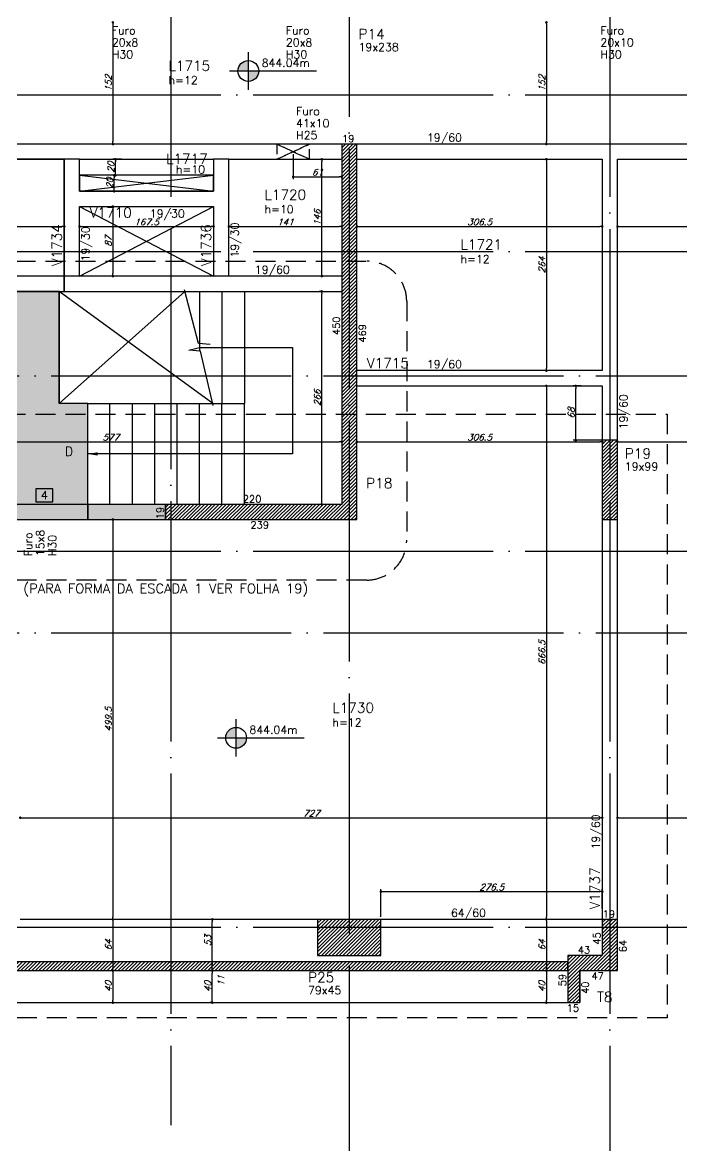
# Model space of a CAD drawing. Header units: millimetres. Extents: x -2368 to 4502, y -2283 to 2217.
# Drawn here: x 197 to 1021, y -757 to 645 of the extents above; entities that cross this region are included whole.
import ezdxf
from ezdxf.enums import TextEntityAlignment as Align

# ---------------------------------------------------------------- set-up
doc = ezdxf.new("R2010")
doc.units = ezdxf.units.MM
doc.header["$LTSCALE"] = 50
for name, pattern in [('DASHED', [0.75, 0.5, -0.25]), ('EIXO', [6.8, 6, -0.4, 0, -0.4]), ('HIDDEN', [0.375, 0.25, -0.125])]:
    doc.linetypes.add(name, pattern=pattern)
for name, color, linetype in [('F-AUX', 2, 'Continuous'), ('F-AUX-RED', 1, 'Continuous'), ('F-COTAS', 106, 'Continuous'), ('F-COTAS-FUROS', 50, 'Continuous'), ('F-COTAS-FUROS VIGA', 50, 'Continuous'), ('F-EIXO', 12, 'EIXO'), ('F-ESCADAS', 2, 'Continuous'), ('F-FURO-PAREDE', 2, 'HIDDEN'), ('F-FURO-PAREDE-TEXTOS', 2, 'Continuous'), ('F-LAJES', 3, 'Continuous'), ('F-LAJES-DIM', 2, 'Continuous'), ('F-LAJES-NOME', 4, 'Continuous'), ('F-NÍVEL-PLANTA', 2, 'Continuous'), ('F-PILARES-DIM', 172, 'Continuous'), ('F-PILARES-HACH', 174, 'Continuous'), ('F-PILARES-NOME', 170, 'Continuous'), ('F-PILARES-S', 170, 'Continuous'), ('F-TEXTO', 6, 'Continuous'), ('F-VIGAS', 3, 'Continuous'), ('F-VIGAS-DIM', 2, 'Continuous'), ('F-VIGAS-NOME', 4, 'Continuous'), ('F-VÃO', 1, 'Continuous')]:
    doc.layers.add(name, color=color, linetype=linetype)
doc.layers.add('F-DESNIVEL-2', color=7, linetype='Continuous', true_color=0xffd1e8)
doc.styles.add('5385-ARQ-PB-BAS-PLA-TER-TORRE-A-106-TXT$0$R60-75', font='romans.shx', dxfattribs={"height": 0.1125})
doc.styles.add('CP-TEXT-INCL', font='romans.shx', dxfattribs={"oblique": 20})
doc.styles.add('CP-TEXTO', font='romans.shx')
doc.styles.add('MCP', font='romans.shx')
doc.styles.add('ROMANS', font='romans.shx')
doc.dimstyles.new('CP-COTAS-50', dxfattribs={"dimscale": 0.64, "dimtxt": 12.5, "dimasz": 5, "dimexe": 5, "dimexo": 5, "dimgap": 2.5, "dimtad": 1, "dimdec": 1, "dimdsep": 46, "dimtxsty": 'CP-TEXT-INCL', "dimblk1": 'DOT', "dimblk2": 'DOT', "dimsah": 1, "dimcen": 9, "dimclrd": 256, "dimclre": 256, "dimclrt": 256, "dimadec": 0, "dimazin": 0, "dimtfac": 1, "dimtdec": 1, "dimtmove": 2, "dimatfit": 3, "dimldrblk": 'DOT', "dimfxl": 0, "dimtolj": 1, "dimarcsym": 0})
pattern_1 = [(45, (0, 10000), (-2.245064, 2.245064), [])]

# ---------------------------------------------------------------- blocks, each defined once
blk = doc.blocks.new('Nível - Planta')
at = {"layer": 'F-NÍVEL-PLANTA'}
h = blk.add_hatch(color=71, dxfattribs=at)
h.paths.add_polyline_path([(0, 0), (0, 0.26, 0.414214), (-0.26, 0)])
h.paths.add_polyline_path([(0.26, 0), (0, 0), (0, -0.26, 0.414214)])
for p, q in [((0, -0.469), (0, 0.469)), ((-0.469, 0), (1.704, 0))]:
    blk.add_line(p, q, dxfattribs=at)
blk.add_circle((0, 0), 0.26, dxfattribs=at)
at = {"layer": 'F-TEXTO', "color": 3, "style": 'MCP'}
blk.add_attdef('NÍVEL', (0.333, 0.102), '', height=0.2, dxfattribs=at)
blk = doc.blocks.new('*U14')
at = {"layer": 'F-EIXO'}
blk.add_line((0, 0), (4945.5, 0), dxfattribs=at)
at = {"layer": 'F-TEXTO', "style": 'ROMANS'}
blk.add_attdef('EIXO', text='', height=17.5, dxfattribs=at).set_placement((-28.2, 0), align=Align.MIDDLE_CENTER)
blk = doc.blocks.new('*U13')
at = {"layer": 'F-EIXO'}
blk.add_line((0, 0), (4857.5, 0), dxfattribs=at)
at = {"layer": 'F-TEXTO', "style": 'ROMANS'}
blk.add_attdef('EIXO', text='', height=17.5, dxfattribs=at).set_placement((-28.2, 0), align=Align.MIDDLE_CENTER)
blk = doc.blocks.new('*U22')
at = {"layer": 'F-EIXO'}
blk.add_line((0, 0), (0, -2828.6), dxfattribs=at)
at = {"layer": 'F-TEXTO', "style": 'ROMANS'}
blk.add_attdef('EIXO', text='', height=17.5, rotation=360, dxfattribs=at).set_placement((0, 28.2), align=Align.MIDDLE_CENTER)
blk = doc.blocks.new('*U21')
at = {"layer": 'F-EIXO'}
blk.add_line((0, 0), (0, -2728.6), dxfattribs=at)
at = {"layer": 'F-TEXTO', "style": 'ROMANS'}
blk.add_attdef('EIXO', text='', height=17.5, rotation=360, dxfattribs=at).set_placement((0, 28.2), align=Align.MIDDLE_CENTER)
blk = doc.blocks.new('_DOT')
at = {"color": 0, "linetype": 'ByBlock'}
blk.add_line((-0.5, 0), (-1, 0), dxfattribs=at)
at = {"color": 0, "linetype": 'ByBlock', "const_width": 0.5}
blk.add_lwpolyline([(-0.25, 0, 1), (0.25, 0, 1)], format="xyb", close=True, dxfattribs=at)
blk = doc.blocks.new('*D29')
at = {"layer": 'DEFPOINTS', "color": 0, "transparency": 16777216}
for p in [(194.5, -348), (921.5, -348), (921.5, -348)]:
    blk.add_point(p, dxfattribs=at)
at = {"layer": 'F-COTAS', "lineweight": -2, "transparency": 16777216}
blk.add_line((197.7, -348), (918.3, -348), dxfattribs=at)
at = {"layer": 'F-COTAS', "lineweight": -2, "transparency": 16777216, "xscale": 3.2, "yscale": 3.2, "zscale": 3.2, "rotation": 180}
blk.add_blockref('_DOT', (194.5, -348), dxfattribs=at)
at = {"layer": 'F-COTAS', "lineweight": -2, "transparency": 16777216, "xscale": 3.2, "yscale": 3.2, "zscale": 3.2}
blk.add_blockref('_DOT', (921.5, -348), dxfattribs=at)
at = {"layer": 'F-COTAS', "transparency": 16777216, "insert": (558, -342.4), "char_height": 8, "attachment_point": 5, "style": 'CP-TEXT-INCL'}
blk.add_mtext('\\A1;727', dxfattribs=at)
blk = doc.blocks.new('*D30')
at = {"layer": 'DEFPOINTS', "color": 0, "transparency": 16777216}
for p in [(940.5, -348), (1495, -348), (1495, -348)]:
    blk.add_point(p, dxfattribs=at)
at = {"layer": 'F-COTAS', "lineweight": -2, "transparency": 16777216}
blk.add_line((943.7, -348), (1491.8, -348), dxfattribs=at)
at = {"layer": 'F-COTAS', "lineweight": -2, "transparency": 16777216, "xscale": 3.2, "yscale": 3.2, "zscale": 3.2, "rotation": 180}
blk.add_blockref('_DOT', (940.5, -348), dxfattribs=at)
at = {"layer": 'F-COTAS', "lineweight": -2, "transparency": 16777216, "xscale": 3.2, "yscale": 3.2, "zscale": 3.2}
blk.add_blockref('_DOT', (1495, -348), dxfattribs=at)
at = {"layer": 'F-COTAS', "transparency": 16777216, "insert": (1217.8, -342.4), "char_height": 8, "attachment_point": 5, "style": 'CP-TEXT-INCL'}
blk.add_mtext('\\A1;554.5', dxfattribs=at)
blk = doc.blocks.new('*D38')
at = {"layer": 'DEFPOINTS', "color": 0, "transparency": 16777216}
for p in [(19, 121.7), (596, 121.7), (596, 121.7)]:
    blk.add_point(p, dxfattribs=at)
at = {"layer": 'F-COTAS', "lineweight": -2, "transparency": 16777216}
blk.add_line((22.2, 121.7), (592.8, 121.7), dxfattribs=at)
at = {"layer": 'F-COTAS', "lineweight": -2, "transparency": 16777216, "xscale": 3.2, "yscale": 3.2, "zscale": 3.2, "rotation": 180}
blk.add_blockref('_DOT', (19, 121.7), dxfattribs=at)
at = {"layer": 'F-COTAS', "lineweight": -2, "transparency": 16777216, "xscale": 3.2, "yscale": 3.2, "zscale": 3.2}
blk.add_blockref('_DOT', (596, 121.7), dxfattribs=at)
at = {"layer": 'F-COTAS', "transparency": 16777216, "insert": (307.5, 127.3), "char_height": 8, "attachment_point": 5, "style": 'CP-TEXT-INCL'}
blk.add_mtext('\\A1;577', dxfattribs=at)
blk = doc.blocks.new('*D39')
at = {"layer": 'DEFPOINTS', "color": 0, "transparency": 16777216}
for p in [(615, 121.7), (921.5, 121.7), (921.5, 121.7)]:
    blk.add_point(p, dxfattribs=at)
at = {"layer": 'F-COTAS', "lineweight": -2, "transparency": 16777216}
blk.add_line((618.2, 121.7), (918.3, 121.7), dxfattribs=at)
at = {"layer": 'F-COTAS', "lineweight": -2, "transparency": 16777216, "xscale": 3.2, "yscale": 3.2, "zscale": 3.2, "rotation": 180}
blk.add_blockref('_DOT', (615, 121.7), dxfattribs=at)
at = {"layer": 'F-COTAS', "lineweight": -2, "transparency": 16777216, "xscale": 3.2, "yscale": 3.2, "zscale": 3.2}
blk.add_blockref('_DOT', (921.5, 121.7), dxfattribs=at)
at = {"layer": 'F-COTAS', "transparency": 16777216, "insert": (768.2, 127.3), "char_height": 8, "attachment_point": 5, "style": 'CP-TEXT-INCL'}
blk.add_mtext('\\A1;306.5', dxfattribs=at)
blk = doc.blocks.new('*D40')
at = {"layer": 'DEFPOINTS', "color": 0, "transparency": 16777216}
for p in [(940.5, 121.7), (1276, 121.7), (1276, 121.7)]:
    blk.add_point(p, dxfattribs=at)
at = {"layer": 'F-COTAS', "lineweight": -2, "transparency": 16777216}
blk.add_line((943.7, 121.7), (1272.8, 121.7), dxfattribs=at)
at = {"layer": 'F-COTAS', "lineweight": -2, "transparency": 16777216, "xscale": 3.2, "yscale": 3.2, "zscale": 3.2, "rotation": 180}
blk.add_blockref('_DOT', (940.5, 121.7), dxfattribs=at)
at = {"layer": 'F-COTAS', "lineweight": -2, "transparency": 16777216, "xscale": 3.2, "yscale": 3.2, "zscale": 3.2}
blk.add_blockref('_DOT', (1276, 121.7), dxfattribs=at)
at = {"layer": 'F-COTAS', "transparency": 16777216, "insert": (1108.2, 127.3), "char_height": 8, "attachment_point": 5, "style": 'CP-TEXT-INCL'}
blk.add_mtext('\\A1;335.5', dxfattribs=at)
blk = doc.blocks.new('*D48')
at = {"layer": 'DEFPOINTS', "color": 0, "transparency": 16777216}
for p in [(19, 390.6), (249.5, 390.6), (249.5, 390.6)]:
    blk.add_point(p, dxfattribs=at)
at = {"layer": 'F-COTAS', "lineweight": -2, "transparency": 16777216}
blk.add_line((22.2, 390.6), (246.3, 390.6), dxfattribs=at)
at = {"layer": 'F-COTAS', "lineweight": -2, "transparency": 16777216, "xscale": 3.2, "yscale": 3.2, "zscale": 3.2, "rotation": 180}
blk.add_blockref('_DOT', (19, 390.6), dxfattribs=at)
at = {"layer": 'F-COTAS', "lineweight": -2, "transparency": 16777216, "xscale": 3.2, "yscale": 3.2, "zscale": 3.2}
blk.add_blockref('_DOT', (249.5, 390.6), dxfattribs=at)
at = {"layer": 'F-COTAS', "transparency": 16777216, "insert": (134.2, 396.2), "char_height": 8, "attachment_point": 5, "style": 'CP-TEXT-INCL'}
blk.add_mtext('\\A1;230.5', dxfattribs=at)
blk = doc.blocks.new('*D49')
at = {"layer": 'DEFPOINTS', "color": 0, "transparency": 16777216}
for p in [(268.5, 390.6), (436, 390.6), (436, 390.6)]:
    blk.add_point(p, dxfattribs=at)
at = {"layer": 'F-COTAS', "lineweight": -2, "transparency": 16777216}
blk.add_line((271.7, 390.6), (432.8, 390.6), dxfattribs=at)
at = {"layer": 'F-COTAS', "lineweight": -2, "transparency": 16777216, "xscale": 3.2, "yscale": 3.2, "zscale": 3.2, "rotation": 180}
blk.add_blockref('_DOT', (268.5, 390.6), dxfattribs=at)
at = {"layer": 'F-COTAS', "lineweight": -2, "transparency": 16777216, "xscale": 3.2, "yscale": 3.2, "zscale": 3.2}
blk.add_blockref('_DOT', (436, 390.6), dxfattribs=at)
at = {"layer": 'F-COTAS', "transparency": 16777216, "insert": (352.2, 396.2), "char_height": 8, "attachment_point": 5, "style": 'CP-TEXT-INCL'}
blk.add_mtext('\\A1;167.5', dxfattribs=at)
blk = doc.blocks.new('*D50')
at = {"layer": 'DEFPOINTS', "color": 0, "transparency": 16777216}
for p in [(455, 390.6), (596, 390.6), (596, 390.6)]:
    blk.add_point(p, dxfattribs=at)
at = {"layer": 'F-COTAS', "lineweight": -2, "transparency": 16777216}
blk.add_line((458.2, 390.6), (592.8, 390.6), dxfattribs=at)
at = {"layer": 'F-COTAS', "lineweight": -2, "transparency": 16777216, "xscale": 3.2, "yscale": 3.2, "zscale": 3.2, "rotation": 180}
blk.add_blockref('_DOT', (455, 390.6), dxfattribs=at)
at = {"layer": 'F-COTAS', "lineweight": -2, "transparency": 16777216, "xscale": 3.2, "yscale": 3.2, "zscale": 3.2}
blk.add_blockref('_DOT', (596, 390.6), dxfattribs=at)
at = {"layer": 'F-COTAS', "transparency": 16777216, "insert": (525.5, 396.2), "char_height": 8, "attachment_point": 5, "style": 'CP-TEXT-INCL'}
blk.add_mtext('\\A1;141', dxfattribs=at)
blk = doc.blocks.new('*D51')
at = {"layer": 'DEFPOINTS', "color": 0, "transparency": 16777216}
for p in [(615, 390.6), (921.5, 390.6), (921.5, 390.6)]:
    blk.add_point(p, dxfattribs=at)
at = {"layer": 'F-COTAS', "lineweight": -2, "transparency": 16777216}
blk.add_line((618.2, 390.6), (918.3, 390.6), dxfattribs=at)
at = {"layer": 'F-COTAS', "lineweight": -2, "transparency": 16777216, "xscale": 3.2, "yscale": 3.2, "zscale": 3.2, "rotation": 180}
blk.add_blockref('_DOT', (615, 390.6), dxfattribs=at)
at = {"layer": 'F-COTAS', "lineweight": -2, "transparency": 16777216, "xscale": 3.2, "yscale": 3.2, "zscale": 3.2}
blk.add_blockref('_DOT', (921.5, 390.6), dxfattribs=at)
at = {"layer": 'F-COTAS', "transparency": 16777216, "insert": (768.2, 396.2), "char_height": 8, "attachment_point": 5, "style": 'CP-TEXT-INCL'}
blk.add_mtext('\\A1;306.5', dxfattribs=at)
blk = doc.blocks.new('*D52')
at = {"layer": 'DEFPOINTS', "color": 0, "transparency": 16777216}
for p in [(940.5, 390.6), (1276, 390.6), (1276, 390.6)]:
    blk.add_point(p, dxfattribs=at)
at = {"layer": 'F-COTAS', "lineweight": -2, "transparency": 16777216}
blk.add_line((943.7, 390.6), (1272.8, 390.6), dxfattribs=at)
at = {"layer": 'F-COTAS', "lineweight": -2, "transparency": 16777216, "xscale": 3.2, "yscale": 3.2, "zscale": 3.2, "rotation": 180}
blk.add_blockref('_DOT', (940.5, 390.6), dxfattribs=at)
at = {"layer": 'F-COTAS', "lineweight": -2, "transparency": 16777216, "xscale": 3.2, "yscale": 3.2, "zscale": 3.2}
blk.add_blockref('_DOT', (1276, 390.6), dxfattribs=at)
at = {"layer": 'F-COTAS', "transparency": 16777216, "insert": (1108.2, 396.2), "char_height": 8, "attachment_point": 5, "style": 'CP-TEXT-INCL'}
blk.add_mtext('\\A1;335.5', dxfattribs=at)
blk = doc.blocks.new('*D95')
at = {"layer": 'DEFPOINTS', "color": 0, "transparency": 16777216}
for p in [(310.2, 645.5), (310.2, 493.5), (310.2, 493.5)]:
    blk.add_point(p, dxfattribs=at)
at = {"layer": 'F-COTAS', "lineweight": -2, "transparency": 16777216}
blk.add_line((310.2, 642.3), (310.2, 496.7), dxfattribs=at)
at = {"layer": 'F-COTAS', "lineweight": -2, "transparency": 16777216, "xscale": 3.2, "yscale": 3.2, "zscale": 3.2}
for p, rotation in [((310.2, 645.5), 90), ((310.2, 493.5), 270)]:
    blk.add_blockref('_DOT', p, dxfattribs=dict(at, rotation=rotation))
at = {"layer": 'F-COTAS', "transparency": 16777216, "insert": (304.6, 569.5), "char_height": 8, "attachment_point": 5, "rotation": 90, "style": 'CP-TEXT-INCL'}
blk.add_mtext('\\A1;152', dxfattribs=at)
blk = doc.blocks.new('*D96')
at = {"layer": 'DEFPOINTS', "color": 0, "transparency": 16777216}
for p in [(310.2, 415.5), (310.2, 328.5), (310.2, 328.5)]:
    blk.add_point(p, dxfattribs=at)
at = {"layer": 'F-COTAS', "lineweight": -2, "transparency": 16777216}
blk.add_line((310.2, 412.3), (310.2, 331.7), dxfattribs=at)
at = {"layer": 'F-COTAS', "lineweight": -2, "transparency": 16777216, "xscale": 3.2, "yscale": 3.2, "zscale": 3.2}
for p, rotation in [((310.2, 415.5), 90), ((310.2, 328.5), 270)]:
    blk.add_blockref('_DOT', p, dxfattribs=dict(at, rotation=rotation))
at = {"layer": 'F-COTAS', "transparency": 16777216, "insert": (304.6, 372), "char_height": 8, "attachment_point": 5, "rotation": 90, "style": 'CP-TEXT-INCL'}
blk.add_mtext('\\A1;87', dxfattribs=at)
blk = doc.blocks.new('*D97')
at = {"layer": 'DEFPOINTS', "color": 0, "transparency": 16777216}
for p in [(310.2, 24.5), (310.2, -475), (310.2, -475)]:
    blk.add_point(p, dxfattribs=at)
at = {"layer": 'F-COTAS', "lineweight": -2, "transparency": 16777216}
blk.add_line((310.2, 21.3), (310.2, -471.8), dxfattribs=at)
at = {"layer": 'F-COTAS', "lineweight": -2, "transparency": 16777216, "xscale": 3.2, "yscale": 3.2, "zscale": 3.2}
for p, rotation in [((310.2, 24.5), 90), ((310.2, -475), 270)]:
    blk.add_blockref('_DOT', p, dxfattribs=dict(at, rotation=rotation))
at = {"layer": 'F-COTAS', "transparency": 16777216, "insert": (304.6, -225.2), "char_height": 8, "attachment_point": 5, "rotation": 90, "style": 'CP-TEXT-INCL'}
blk.add_mtext('\\A1;499.5', dxfattribs=at)
blk = doc.blocks.new('*D98')
at = {"layer": 'DEFPOINTS', "color": 0, "transparency": 16777216}
for p in [(310.2, -475), (310.2, -539), (310.2, -539)]:
    blk.add_point(p, dxfattribs=at)
at = {"layer": 'F-COTAS', "lineweight": -2, "transparency": 16777216}
blk.add_line((310.2, -478.2), (310.2, -535.8), dxfattribs=at)
at = {"layer": 'F-COTAS', "lineweight": -2, "transparency": 16777216, "xscale": 3.2, "yscale": 3.2, "zscale": 3.2}
for p, rotation in [((310.2, -475), 90), ((310.2, -539), 270)]:
    blk.add_blockref('_DOT', p, dxfattribs=dict(at, rotation=rotation))
at = {"layer": 'F-COTAS', "transparency": 16777216, "insert": (304.6, -507), "char_height": 8, "attachment_point": 5, "rotation": 90, "style": 'CP-TEXT-INCL'}
blk.add_mtext('\\A1;64', dxfattribs=at)
blk = doc.blocks.new('*D99')
at = {"layer": 'DEFPOINTS', "color": 0, "transparency": 16777216}
for p in [(310.2, -539), (310.2, -579), (310.2, -579)]:
    blk.add_point(p, dxfattribs=at)
at = {"layer": 'F-COTAS', "lineweight": -2, "transparency": 16777216}
blk.add_line((310.2, -542.2), (310.2, -575.8), dxfattribs=at)
at = {"layer": 'F-COTAS', "lineweight": -2, "transparency": 16777216, "xscale": 3.2, "yscale": 3.2, "zscale": 3.2}
for p, rotation in [((310.2, -539), 90), ((310.2, -579), 270)]:
    blk.add_blockref('_DOT', p, dxfattribs=dict(at, rotation=rotation))
at = {"layer": 'F-COTAS', "transparency": 16777216, "insert": (304.6, -559), "char_height": 8, "attachment_point": 5, "rotation": 90, "style": 'CP-TEXT-INCL'}
blk.add_mtext('\\A1;40', dxfattribs=at)
blk = doc.blocks.new('*D104')
at = {"layer": 'DEFPOINTS', "color": 0, "transparency": 16777216}
for p in [(851.7, 645.5), (851.7, 493.5), (851.7, 493.5)]:
    blk.add_point(p, dxfattribs=at)
at = {"layer": 'F-COTAS', "lineweight": -2, "transparency": 16777216}
blk.add_line((851.7, 642.3), (851.7, 496.7), dxfattribs=at)
at = {"layer": 'F-COTAS', "lineweight": -2, "transparency": 16777216, "xscale": 3.2, "yscale": 3.2, "zscale": 3.2}
for p, rotation in [((851.7, 645.5), 90), ((851.7, 493.5), 270)]:
    blk.add_blockref('_DOT', p, dxfattribs=dict(at, rotation=rotation))
at = {"layer": 'F-COTAS', "transparency": 16777216, "insert": (846.1, 569.5), "char_height": 8, "attachment_point": 5, "rotation": 90, "style": 'CP-TEXT-INCL'}
blk.add_mtext('\\A1;152', dxfattribs=at)
blk = doc.blocks.new('*D105')
at = {"layer": 'DEFPOINTS', "color": 0, "transparency": 16777216}
for p in [(851.7, 474.5), (851.7, 210.5), (851.7, 210.5)]:
    blk.add_point(p, dxfattribs=at)
at = {"layer": 'F-COTAS', "lineweight": -2, "transparency": 16777216}
blk.add_line((851.7, 471.3), (851.7, 213.7), dxfattribs=at)
at = {"layer": 'F-COTAS', "lineweight": -2, "transparency": 16777216, "xscale": 3.2, "yscale": 3.2, "zscale": 3.2}
for p, rotation in [((851.7, 474.5), 90), ((851.7, 210.5), 270)]:
    blk.add_blockref('_DOT', p, dxfattribs=dict(at, rotation=rotation))
at = {"layer": 'F-COTAS', "transparency": 16777216, "insert": (846.1, 342.5), "char_height": 8, "attachment_point": 5, "rotation": 90, "style": 'CP-TEXT-INCL'}
blk.add_mtext('\\A1;264', dxfattribs=at)
blk = doc.blocks.new('*D106')
at = {"layer": 'DEFPOINTS', "color": 0, "transparency": 16777216}
for p in [(851.7, 191.5), (851.7, -475), (851.7, -475)]:
    blk.add_point(p, dxfattribs=at)
at = {"layer": 'F-COTAS', "lineweight": -2, "transparency": 16777216}
blk.add_line((851.7, 188.3), (851.7, -471.8), dxfattribs=at)
at = {"layer": 'F-COTAS', "lineweight": -2, "transparency": 16777216, "xscale": 3.2, "yscale": 3.2, "zscale": 3.2}
for p, rotation in [((851.7, 191.5), 90), ((851.7, -475), 270)]:
    blk.add_blockref('_DOT', p, dxfattribs=dict(at, rotation=rotation))
at = {"layer": 'F-COTAS', "transparency": 16777216, "insert": (846.1, -141.7), "char_height": 8, "attachment_point": 5, "rotation": 90, "style": 'CP-TEXT-INCL'}
blk.add_mtext('\\A1;666.5', dxfattribs=at)
blk = doc.blocks.new('*D107')
at = {"layer": 'DEFPOINTS', "color": 0, "transparency": 16777216}
for p in [(851.7, -475), (851.7, -539), (851.7, -539)]:
    blk.add_point(p, dxfattribs=at)
at = {"layer": 'F-COTAS', "lineweight": -2, "transparency": 16777216}
blk.add_line((851.7, -478.2), (851.7, -535.8), dxfattribs=at)
at = {"layer": 'F-COTAS', "lineweight": -2, "transparency": 16777216, "xscale": 3.2, "yscale": 3.2, "zscale": 3.2}
for p, rotation in [((851.7, -475), 90), ((851.7, -539), 270)]:
    blk.add_blockref('_DOT', p, dxfattribs=dict(at, rotation=rotation))
at = {"layer": 'F-COTAS', "transparency": 16777216, "insert": (846.1, -507), "char_height": 8, "attachment_point": 5, "rotation": 90, "style": 'CP-TEXT-INCL'}
blk.add_mtext('\\A1;64', dxfattribs=at)
blk = doc.blocks.new('*D108')
at = {"layer": 'DEFPOINTS', "color": 0, "transparency": 16777216}
for p in [(851.7, -539), (851.7, -579), (851.7, -579)]:
    blk.add_point(p, dxfattribs=at)
at = {"layer": 'F-COTAS', "lineweight": -2, "transparency": 16777216}
blk.add_line((851.7, -542.2), (851.7, -575.8), dxfattribs=at)
at = {"layer": 'F-COTAS', "lineweight": -2, "transparency": 16777216, "xscale": 3.2, "yscale": 3.2, "zscale": 3.2}
for p, rotation in [((851.7, -539), 90), ((851.7, -579), 270)]:
    blk.add_blockref('_DOT', p, dxfattribs=dict(at, rotation=rotation))
at = {"layer": 'F-COTAS', "transparency": 16777216, "insert": (846.1, -559), "char_height": 8, "attachment_point": 5, "rotation": 90, "style": 'CP-TEXT-INCL'}
blk.add_mtext('\\A1;40', dxfattribs=at)
blk = doc.blocks.new('*U125')
at = {"layer": 'F-LAJES-DIM', "color": 1}
blk.add_lwpolyline([(0, 0), (21.4, 0), (21.4, 16), (0, 16)], close=True, dxfattribs=at)
at = {"layer": 'F-LAJES-DIM', "style": 'MCP'}
blk.add_attdef('DIM', text='', height=10, dxfattribs=at).set_placement((10.7, 8), align=Align.MIDDLE_CENTER)
blk = doc.blocks.new('*D164')
at = {"layer": 'DEFPOINTS', "color": 0, "transparency": 16777216}
for p in [(888.3, 191.5), (898.5, 191.5), (925.3, 123.5)]:
    blk.add_point(p, dxfattribs=at)
at = {"layer": 'F-COTAS', "lineweight": -2, "transparency": 16777216}
for p, q in [((895.3, 191.5), (885.1, 191.5)), ((888.3, 126.7), (888.3, 188.3)), ((922.1, 123.5), (885.1, 123.5))]:
    blk.add_line(p, q, dxfattribs=at)
at = {"layer": 'F-COTAS', "lineweight": -2, "transparency": 16777216, "xscale": 3.2, "yscale": 3.2, "zscale": 3.2}
for p, rotation in [((888.3, 191.5), 90), ((888.3, 123.5), 270)]:
    blk.add_blockref('_DOT', p, dxfattribs=dict(at, rotation=rotation))
at = {"layer": 'F-COTAS', "transparency": 16777216, "insert": (882.7, 157.5), "char_height": 8, "attachment_point": 5, "rotation": 90, "style": 'CP-TEXT-INCL'}
blk.add_mtext('\\A1;68', dxfattribs=at)
blk = doc.blocks.new('*D165')
at = {"layer": 'DEFPOINTS', "color": 0, "transparency": 16777216}
for p in [(921.5, -440.3), (645, -475), (921.5, -464.4)]:
    blk.add_point(p, dxfattribs=at)
at = {"layer": 'F-COTAS', "lineweight": -2, "transparency": 16777216}
for p, q in [((645, -471.8), (645, -437.1)), ((648.2, -440.3), (918.3, -440.3)), ((921.5, -461.2), (921.5, -437.1))]:
    blk.add_line(p, q, dxfattribs=at)
at = {"layer": 'F-COTAS', "lineweight": -2, "transparency": 16777216, "xscale": 3.2, "yscale": 3.2, "zscale": 3.2, "rotation": 180}
blk.add_blockref('_DOT', (645, -440.3), dxfattribs=at)
at = {"layer": 'F-COTAS', "lineweight": -2, "transparency": 16777216, "xscale": 3.2, "yscale": 3.2, "zscale": 3.2}
blk.add_blockref('_DOT', (921.5, -440.3), dxfattribs=at)
at = {"layer": 'F-COTAS', "transparency": 16777216, "insert": (783.2, -434.7), "char_height": 8, "attachment_point": 5, "style": 'CP-TEXT-INCL'}
blk.add_mtext('\\A1;276.5', dxfattribs=at)
blk = doc.blocks.new('*D166')
at = {"layer": 'DEFPOINTS', "color": 0, "transparency": 16777216}
for p in [(434.4, -539), (437.8, -539), (437.8, -579)]:
    blk.add_point(p, dxfattribs=at)
at = {"layer": 'F-COTAS', "lineweight": -2, "transparency": 16777216}
for p, q in [((434.6, -539), (431.2, -539)), ((434.4, -575.8), (434.4, -542.2)), ((434.6, -579), (431.2, -579))]:
    blk.add_line(p, q, dxfattribs=at)
at = {"layer": 'F-COTAS', "lineweight": -2, "transparency": 16777216, "xscale": 3.2, "yscale": 3.2, "zscale": 3.2}
for p, rotation in [((434.4, -539), 90), ((434.4, -579), 270)]:
    blk.add_blockref('_DOT', p, dxfattribs=dict(at, rotation=rotation))
at = {"layer": 'F-COTAS', "transparency": 16777216, "insert": (428.8, -559), "char_height": 8, "attachment_point": 5, "rotation": 90, "style": 'CP-TEXT-INCL'}
blk.add_mtext('\\A1;40', dxfattribs=at)
blk = doc.blocks.new('*D167')
at = {"layer": 'DEFPOINTS', "color": 0, "transparency": 16777216}
for p in [(434.4, -528), (439, -528), (437.8, -539)]:
    blk.add_point(p, dxfattribs=at)
at = {"layer": 'F-COTAS', "lineweight": -2, "transparency": 16777216}
for p, q in [((435.8, -528), (431.2, -528)), ((434.4, -535.8), (434.4, -531.2)), ((434.6, -539), (431.2, -539))]:
    blk.add_line(p, q, dxfattribs=at)
at = {"layer": 'F-COTAS', "lineweight": -2, "transparency": 16777216, "xscale": 3.2, "yscale": 3.2, "zscale": 3.2}
for p, rotation in [((434.4, -528), 90), ((434.4, -539), 270)]:
    blk.add_blockref('_DOT', p, dxfattribs=dict(at, rotation=rotation))
at = {"layer": 'F-COTAS', "transparency": 16777216, "insert": (445.3, -551.6), "char_height": 8, "attachment_point": 5, "rotation": 90, "style": 'CP-TEXT-INCL'}
blk.add_mtext('\\A1;11', dxfattribs=at)
blk = doc.blocks.new('*D168')
at = {"layer": 'DEFPOINTS', "color": 0, "transparency": 16777216}
for p in [(434.4, -475), (437.2, -475), (439, -528)]:
    blk.add_point(p, dxfattribs=at)
at = {"layer": 'F-COTAS', "lineweight": -2, "transparency": 16777216}
for p, q in [((434, -475), (431.2, -475)), ((434.4, -524.8), (434.4, -478.2)), ((435.8, -528), (431.2, -528))]:
    blk.add_line(p, q, dxfattribs=at)
at = {"layer": 'F-COTAS', "lineweight": -2, "transparency": 16777216, "xscale": 3.2, "yscale": 3.2, "zscale": 3.2}
for p, rotation in [((434.4, -475), 90), ((434.4, -528), 270)]:
    blk.add_blockref('_DOT', p, dxfattribs=dict(at, rotation=rotation))
at = {"layer": 'F-COTAS', "transparency": 16777216, "insert": (428.8, -501.5), "char_height": 8, "attachment_point": 5, "rotation": 90, "style": 'CP-TEXT-INCL'}
blk.add_mtext('\\A1;53', dxfattribs=at)
blk = doc.blocks.new('*D224')
at = {"layer": 'DEFPOINTS', "color": 0, "transparency": 16777216}
for p in [(-1389, -579), (2295, -855.5), (2295, -972.3)]:
    blk.add_point(p, dxfattribs=at)
at = {"layer": 'F-COTAS', "lineweight": -2, "transparency": 16777216}
for p, q in [((-1389, -582.2), (-1389, -975.5)), ((2295, -858.7), (2295, -975.5)), ((-1385.8, -972.3), (2291.8, -972.3))]:
    blk.add_line(p, q, dxfattribs=at)
at = {"layer": 'F-COTAS', "lineweight": -2, "transparency": 16777216, "xscale": 3.2, "yscale": 3.2, "zscale": 3.2, "rotation": 180}
blk.add_blockref('_DOT', (-1389, -972.3), dxfattribs=at)
at = {"layer": 'F-COTAS', "lineweight": -2, "transparency": 16777216, "xscale": 3.2, "yscale": 3.2, "zscale": 3.2}
blk.add_blockref('_DOT', (2295, -972.3), dxfattribs=at)
at = {"layer": 'F-COTAS', "transparency": 16777216, "insert": (453, -966.7), "char_height": 8, "attachment_point": 5, "style": 'CP-TEXT-INCL'}
blk.add_mtext('\\A1;3684', dxfattribs=at)
blk = doc.blocks.new('*U254')
at = {"layer": 'F-EIXO'}
blk.add_line((0, 0), (0, -2479.8), dxfattribs=at)
at = {"layer": 'F-TEXTO', "style": 'ROMANS'}
blk.add_attdef('EIXO', text='', height=17.5, rotation=360, dxfattribs=at).set_placement((0, 28.2), align=Align.MIDDLE_CENTER)
blk = doc.blocks.new('*U383')
at = {"layer": 'F-VÃO'}
for p, q in [((0, 0), (167.5, 20)), ((0, 20), (167.5, 0))]:
    blk.add_line(p, q, dxfattribs=at)
at = {"layer": 'F-VÃO', "color": 3}
blk.add_lwpolyline([(0, 0), (167.5, 0), (167.5, 20), (0, 20)], close=True, dxfattribs=at)
blk = doc.blocks.new('*D386')
at = {"layer": 'DEFPOINTS', "color": 0, "transparency": 16777216}
for p in [(311.8, 454.5), (320.3, 454.5), (320.3, 434.5)]:
    blk.add_point(p, dxfattribs=at)
at = {"layer": 'F-COTAS-FUROS', "lineweight": -2, "transparency": 16777216}
for p, q in [((317.1, 454.5), (308.6, 454.5)), ((311.8, 437.7), (311.8, 451.3)), ((317.1, 434.5), (308.6, 434.5))]:
    blk.add_line(p, q, dxfattribs=at)
at = {"layer": 'F-COTAS-FUROS', "lineweight": -2, "transparency": 16777216, "xscale": 3.2, "yscale": 3.2, "zscale": 3.2}
for p, rotation in [((311.8, 454.5), 90), ((311.8, 434.5), 270)]:
    blk.add_blockref('_DOT', p, dxfattribs=dict(at, rotation=rotation))
at = {"layer": 'F-COTAS-FUROS', "transparency": 16777216, "insert": (306.2, 444.5), "char_height": 8, "attachment_point": 5, "rotation": 90, "style": 'CP-TEXT-INCL'}
blk.add_mtext('\\A1;20', dxfattribs=at)
blk = doc.blocks.new('*D387')
at = {"layer": 'DEFPOINTS', "color": 0, "transparency": 16777216}
for p in [(313.3, 474.5), (324, 474.5), (324, 454.5)]:
    blk.add_point(p, dxfattribs=at)
at = {"layer": 'F-COTAS-FUROS', "lineweight": -2, "transparency": 16777216}
for p, q in [((320.8, 474.5), (310.1, 474.5)), ((313.3, 457.7), (313.3, 471.3)), ((320.8, 454.5), (310.1, 454.5))]:
    blk.add_line(p, q, dxfattribs=at)
at = {"layer": 'F-COTAS-FUROS', "lineweight": -2, "transparency": 16777216, "xscale": 3.2, "yscale": 3.2, "zscale": 3.2}
for p, rotation in [((313.3, 474.5), 90), ((313.3, 454.5), 270)]:
    blk.add_blockref('_DOT', p, dxfattribs=dict(at, rotation=rotation))
at = {"layer": 'F-COTAS-FUROS', "transparency": 16777216, "insert": (307.7, 464.5), "char_height": 8, "attachment_point": 5, "rotation": 90, "style": 'CP-TEXT-INCL'}
blk.add_mtext('\\A1;20', dxfattribs=at)
blk = doc.blocks.new('*D395')
at = {"layer": 'DEFPOINTS', "color": 0, "transparency": 16777216}
for p in [(571.1, 309.5), (573.3, 309.5), (573.3, 43.5)]:
    blk.add_point(p, dxfattribs=at)
at = {"layer": 'F-COTAS', "lineweight": -2, "transparency": 16777216}
for p, q in [((570.1, 309.5), (567.9, 309.5)), ((571.1, 46.7), (571.1, 306.3)), ((570.1, 43.5), (567.9, 43.5))]:
    blk.add_line(p, q, dxfattribs=at)
at = {"layer": 'F-COTAS', "lineweight": -2, "transparency": 16777216, "xscale": 3.2, "yscale": 3.2, "zscale": 3.2}
for p, rotation in [((571.1, 309.5), 90), ((571.1, 43.5), 270)]:
    blk.add_blockref('_DOT', p, dxfattribs=dict(at, rotation=rotation))
at = {"layer": 'F-COTAS', "transparency": 16777216, "insert": (565.5, 176.5), "char_height": 8, "attachment_point": 5, "rotation": 90, "style": 'CP-TEXT-INCL'}
blk.add_mtext('\\A1;266', dxfattribs=at)
blk = doc.blocks.new('*D396')
at = {"layer": 'DEFPOINTS', "color": 0, "transparency": 16777216}
for p in [(571.1, 474.5), (571.1, 474.5), (571.1, 328.5)]:
    blk.add_point(p, dxfattribs=at)
at = {"layer": 'F-COTAS', "lineweight": -2, "transparency": 16777216}
blk.add_line((571.1, 331.7), (571.1, 471.3), dxfattribs=at)
at = {"layer": 'F-COTAS', "lineweight": -2, "transparency": 16777216, "xscale": 3.2, "yscale": 3.2, "zscale": 3.2}
for p, rotation in [((571.1, 474.5), 90), ((571.1, 328.5), 270)]:
    blk.add_blockref('_DOT', p, dxfattribs=dict(at, rotation=rotation))
at = {"layer": 'F-COTAS', "transparency": 16777216, "insert": (565.5, 401.5), "char_height": 8, "attachment_point": 5, "rotation": 90, "style": 'CP-TEXT-INCL'}
blk.add_mtext('\\A1;146', dxfattribs=at)
blk = doc.blocks.new('*D424')
at = {"layer": 'DEFPOINTS', "color": 0, "linetype": 'Continuous', "transparency": 16777216}
for p in [(535.4, 484), (596, 466.1), (596, 452.7)]:
    blk.add_point(p, dxfattribs=at)
at = {"layer": 'F-COTAS-FUROS VIGA', "linetype": 'Continuous', "lineweight": -2, "transparency": 16777216}
for p, q in [((535.4, 480.8), (535.4, 449.5)), ((538.6, 452.7), (592.8, 452.7)), ((596, 462.9), (596, 449.5))]:
    blk.add_line(p, q, dxfattribs=at)
at = {"layer": 'F-COTAS-FUROS VIGA', "linetype": 'Continuous', "lineweight": -2, "transparency": 16777216, "xscale": 3.2, "yscale": 3.2, "zscale": 3.2, "rotation": 180}
blk.add_blockref('_DOT', (535.4, 452.7), dxfattribs=at)
at = {"layer": 'F-COTAS-FUROS VIGA', "linetype": 'Continuous', "lineweight": -2, "transparency": 16777216, "xscale": 3.2, "yscale": 3.2, "zscale": 3.2}
blk.add_blockref('_DOT', (596, 452.7), dxfattribs=at)
at = {"layer": 'F-COTAS-FUROS VIGA', "linetype": 'Continuous', "transparency": 16777216, "insert": (565.7, 458.3), "char_height": 8, "attachment_point": 5, "style": 'CP-TEXT-INCL'}
blk.add_mtext('\\A1;61', dxfattribs=at)

msp = doc.modelspace()

# ---------------------------------------------------------------- hatches: boundary and pattern name
at = {"layer": 'F-AUX-RED'}
h = msp.add_hatch(dxfattribs=at)
h.set_pattern_fill('ANSI31', color=256)
h.set_pattern_definition([(45, (0, -5000), (-2.245064, 2.245064), [])])
h.paths.add_polyline_path([(878.5, -528), (-1336, -528), (-1336, 194.5), (-1347, 194.5), (-1347, -539), (878.5, -539)])
at = {"layer": 'F-DESNIVEL-2'}
msp.add_hatch(color=256, dxfattribs=at).paths.add_polyline_path([(19, 309.5), (19, 24.5), (279, 24.5), (279, 169.5), (243, 169.5), (243, 309.5)])
h = msp.add_hatch(color=256, dxfattribs=at)
h.dxf.hatch_style = 1
h.paths.add_polyline_path([(279, 24.5), (376, 24.5), (376, 43.5), (279, 43.5)])
at = {"layer": 'F-PILARES-HACH', "linetype": 'Continuous'}
h = msp.add_hatch(dxfattribs=at)
h.set_pattern_fill('ANSI31', color=256, style=0)
h.set_pattern_definition(pattern_1)
h.paths.add_polyline_path([(615, 24.5), (615, 493.5), (596, 493.5), (596, 43.5), (376, 43.5), (376, 24.5)], flags=16)
h = msp.add_hatch(dxfattribs=at)
h.set_pattern_fill('ANSI31', color=256, style=0)
h.set_pattern_definition(pattern_1)
h.paths.add_polyline_path([(921.5, 24.5), (940.5, 24.5), (940.5, 123.5), (921.5, 123.5)], flags=16)
h = msp.add_hatch(dxfattribs=at)
h.set_pattern_fill('ANSI31', color=256, style=0)
h.set_pattern_definition(pattern_1)
h.paths.add_polyline_path([(566, -520), (645, -520), (645, -475), (566, -475)], flags=16)
h = msp.add_hatch(dxfattribs=at)
h.set_pattern_fill('ANSI31', color=256, style=0)
h.set_pattern_definition(pattern_1)
h.paths.add_polyline_path([(878.5, -579), (893.5, -579), (893.5, -539), (940.5, -539), (940.5, -475), (921.5, -475), (921.5, -520), (878.5, -520)], flags=16)

# ---------------------------------------------------------------- linework, layer by layer
at = {"layer": 'F-AUX', "color": 1}
for points in [[(431.782, 243.009), (417.223, 244.334), (399.458, 311.583)], [(418.651, 239.5), (534.725, 239.5), (534.725, 106.5), (279, 106.5)], [(435.558, 166.924), (419.777, 234.666), (405.218, 235.991), (418.5, 239.5)]]:
    msp.add_lwpolyline(points, dxfattribs=at)
at = {"layer": 'F-AUX', "color": 4, "linetype": 'DASHED'}
msp.add_lwpolyline([(1002.616, -597.969), (-573.9, -597.969), (-573.9, 156.051), (1002.616, 156.051)], close=True, dxfattribs=at)
at = {"layer": 'F-AUX', "color": 1}
msp.add_solid([(291, 108.5), (279, 106.5), (291, 104.5)], dxfattribs=at)
at = {"layer": 'F-AUX-RED', "color": 2}
for p, q in [((878.5, -528), (-1336, -528)), ((878.5, -539), (878.5, -528)), ((-1347, -539), (878.5, -539))]:
    msp.add_line(p, q, dxfattribs=at)
at = {"layer": 'F-AUX-RED', "color": 4, "linetype": 'DASHED'}
msp.add_lwpolyline([(1.038, 347.176), (627.224, 347.176, -0.41421356), (677.224, 297.176), (677.224, -1.113, -0.41421356), (627.224, -51.113), (1.038, -51.113, -0.41421356), (-48.962, -1.113), (-48.962, 297.176, -0.41421356)], format="xyb", close=True, dxfattribs=at)
at = {"layer": 'F-DESNIVEL-2'}
for points in [[(279, 24.5), (279, 169.5), (243, 169.5), (243, 309.5), (249.5, 309.5), (249.5, 474.5), (19, 474.5), (19, 24.5), (279, 24.5)], [(243, 309.5), (19, 309.5), (19, 24.5), (279, 24.5), (279, 169.5), (243, 169.5), (243, 309.5)]]:
    msp.add_lwpolyline(points, dxfattribs=at)
msp.add_lwpolyline([(279, 24.5), (376, 24.5), (376, 43.5), (279, 43.5)], close=True, dxfattribs=at)
at = {"layer": 'F-ESCADAS'}
for p, q in [((418.5, 309.5), (418.5, 234.782)), ((446.5, 309.5), (446.5, 169.5)), ((474.5, 309.5), (474.5, 169.5)), ((278.5, 169.5), (474.5, 169.5)), ((279, 43.5), (279, 169.5)), ((306.5, 43.5), (306.5, 169.5)), ((334.5, 43.5), (334.5, 169.5)), ((362.5, 43.5), (362.5, 169.5)), ((390.5, 43.5), (390.5, 169.5)), ((418.5, 43.5), (418.5, 169.5)), ((446.5, 43.5), (446.5, 169.5)), ((474.5, 43.5), (474.5, 169.5))]:
    msp.add_line(p, q, dxfattribs=at)
at = {"layer": 'F-FURO-PAREDE'}
msp.add_lwpolyline([(535.42, 484), (514.92, 474.5), (555.92, 474.5), (535.42, 484), (555.92, 474.5), (555.92, 493.5), (535.42, 484), (555.92, 493.5), (514.92, 493.5), (535.42, 484), (514.92, 493.5), (514.92, 474.5), (535.42, 484)], dxfattribs=at)
at = {"layer": 'F-LAJES'}
for p in [(243, 309.5), (278.5, 169.5)]:
    msp.add_line(p, (243, 169.5), dxfattribs=at)
at = {"layer": 'F-LAJES', "linetype": 'Continuous'}
for p in [(893.5, -539), (-1389, -579)]:
    msp.add_line(p, (893.5, -579), dxfattribs=at)
at = {"layer": 'F-PILARES-S', "linetype": 'Continuous'}
for points in [[(615, 24.5), (615, 493.5), (596, 493.5), (596, 43.5), (376, 43.5), (376, 24.5), (615, 24.5)], [(921.5, 24.5), (940.5, 24.5), (940.5, 123.5), (921.5, 123.5), (921.5, 24.5)], [(566, -520), (645, -520), (645, -475), (566, -475), (566, -520)], [(878.5, -579), (893.5, -579), (893.5, -539), (940.5, -539), (940.5, -475), (921.5, -475), (921.5, -520), (878.5, -520), (878.5, -579)]]:
    msp.add_lwpolyline(points, dxfattribs=at)
at = {"layer": 'F-VIGAS'}
for points in [[(259, 493.5), (19, 493.5)], [(445.5, 493.5), (259, 493.5)], [(596, 493.5), (445.5, 493.5)], [(931, 493.5), (615, 493.5)], [(1276, 493.5), (931, 493.5)], [(19, 474.5), (249.5, 474.5)], [(249.5, 474.5), (249.5, 425)], [(268.5, 474.5), (249.5, 474.5)], [(268.5, 474.5), (436, 474.5)], [(268.5, 434.5), (268.5, 474.5)], [(436, 474.5), (436, 434.5)], [(455, 474.5), (436, 474.5)], [(455, 474.5), (596, 474.5)], [(455, 425), (455, 474.5)], [(615, 474.5), (921.5, 474.5)], [(921.5, 474.5), (921.5, 210.5)], [(940.5, 474.5), (1276, 474.5)], [(940.5, 201), (940.5, 474.5)], [(249.5, 425), (249.5, 309.5)], [(436, 434.5), (268.5, 434.5)], [(455, 328.5), (455, 425)], [(268.5, 328.5), (268.5, 415.5)], [(268.5, 415.5), (436, 415.5)], [(436, 415.5), (436, 328.5)], [(249.5, 328.5), (19, 328.5)], [(268.5, 328.5), (249.5, 328.5)], [(436, 328.5), (268.5, 328.5)], [(455, 328.5), (436, 328.5)], [(596, 328.5), (455, 328.5)], [(19, 309.5), (259, 309.5)], [(259, 309.5), (445.5, 309.5)], [(445.5, 309.5), (596, 309.5)], [(921.5, 210.5), (615, 210.5)], [(940.5, 123.5), (940.5, 201)], [(615, 191.5), (921.5, 191.5)], [(921.5, 191.5), (921.5, 123.5)], [(376, 43.5), (187.5, 43.5)], [(194.5, 24.5), (376, 24.5)], [(921.5, 24.5), (921.5, -475)], [(940.5, -475), (940.5, 24.5)], [(566, -475), (194.5, -475)], [(921.5, -475), (645, -475)], [(187.5, -539), (605.5, -539)], [(605.5, -539), (878.5, -539)]]:
    msp.add_lwpolyline(points, dxfattribs=at)
at = {"layer": 'F-VÃO'}
for p, q in [((268.5, 328.5), (436, 415.5)), ((268.5, 415.5), (436, 328.5))]:
    msp.add_line(p, q, dxfattribs=at)
for points in [[(434.958, 169.5), (243, 309.5)], [(243, 169.5), (400.008, 309.5)]]:
    msp.add_lwpolyline(points, dxfattribs=at)

# ---------------------------------------------------------------- block references
at = {"layer": 'F-EIXO', "linetype": 'Continuous'}
for name, p in [('*U22', (605.5, 1847.82)), ('*U254', (382.5, 1747.82)), ('*U21', (931, 1747.82)), ('*U14', (-1895.471, 555)), ('*U14', (-1895.471, 359.5)), ('*U13', (-1807.517, 204)), ('*U14', (-1895.471, -15)), ('*U13', (-1807.517, -117)), ('*U14', (-1895.471, -484.5))]:
    msp.add_blockref(name, p, dxfattribs=at)
at = {"layer": 'F-LAJES-DIM', "linetype": 'Continuous'}
msp.add_blockref('*U125', (213.854, 46.771), dxfattribs=at).add_auto_attribs({'DIM': '4'})
at = {"layer": 'F-NÍVEL-PLANTA', "linetype": 'Continuous', "xscale": 50, "yscale": 50, "zscale": 50}
for p in [(479.415, 584.847), (464.148, -248.151)]:
    msp.add_blockref('Nível - Planta', p, dxfattribs=at).add_auto_attribs({'NÍVEL': '844.04m'})
at = {"layer": 'F-VÃO'}
msp.add_blockref('*U383', (268.5, 434.5), dxfattribs=at)

# ---------------------------------------------------------------- texts
at = {"layer": 'F-AUX', "insert": (260.57, 104.041), "char_height": 11.25, "width": 61.37962, "attachment_point": 9, "style": '5385-ARQ-PB-BAS-PLA-TER-TORRE-A-106-TXT$0$R60-75'}
msp.add_mtext('D', dxfattribs=at)
at = {"layer": 'F-FURO-PAREDE-TEXTOS', "linetype": 'Continuous', "style": 'MCP'}
for s, p in [('Furo', (308.942, 630.5)), ('Furo', (526.353, 630.5)), ('Furo', (919.235, 630.5)), ('20x8', (308.942, 615.5)), ('20x8', (526.353, 615.5)), ('20x10', (919.235, 615.5)), ('H30', (308.942, 600.5)), ('H30', (526.353, 600.5)), ('H30', (919.235, 600.5)), ('Furo', (539.084, 529.62)), ('41x10', (539.084, 514.62)), ('H25', (539.084, 499.62))]:
    msp.add_text(s, height=10, dxfattribs=at).set_placement(p)
for s, p in [('Furo', (209.5, -21.211)), ('15x8', (224.5, -21.211)), ('H30', (239.5, -21.211))]:
    msp.add_text(s, height=10, rotation=90, dxfattribs=at).set_placement(p)
at = {"layer": 'F-LAJES-DIM', "linetype": 'Continuous', "style": 'MCP'}
for s, p in [('h=12', (379.755, 568.222)), ('h=10', (388.888, 456.845)), ('h=10', (499.63, 407.08)), ('h=12', (744.47, 344.915)), ('h=12', (584.466, -233.831))]:
    msp.add_text(s, height=10, dxfattribs=at).set_placement(p)
at = {"layer": 'F-LAJES-NOME', "linetype": 'Continuous', "style": 'MCP'}
for s, p in [('L1715', (379.755, 585.222)), ('L1717', (376.723, 468.969)), ('L1720', (499.63, 424.08)), ('L1721', (744.47, 361.915)), ('L1730', (584.466, -216.831))]:
    msp.add_text(s, height=12.5, dxfattribs=at).set_placement(p)
at = {"layer": 'F-PILARES-DIM', "linetype": 'Continuous', "style": 'MCP'}
for s, height, p in [('19x238', 10, (617.136, 609.738)), ('19', 9, (596.5, 495.75)), ('19x99', 10, (949.763, 85.773)), ('220', 9, (472.5, 45.75)), ('239', 9, (482, 13.25)), ('19', 9, (922, -472.75)), ('43', 9, (891, -517.75)), ('47', 9, (908, -550.25)), ('79x45', 10, (553.998, -568.582)), ('15', 9, (877, -590.25))]:
    msp.add_text(s, height=height, dxfattribs=at).set_placement(p)
for s, p in [('450', (593.75, 255)), ('469', (626.25, 245.5)), ('19', (373.75, 25)), ('45', (919.25, -506.5)), ('64', (951.75, -516)), ('59', (876.25, -558.5)), ('40', (904.75, -568))]:
    msp.add_text(s, height=9, rotation=90, dxfattribs=at).set_placement(p)
at = {"layer": 'F-PILARES-NOME', "linetype": 'Continuous', "style": 'MCP'}
for s, p in [('P14', (617.136, 624.738)), ('P19', (949.763, 100.773)), ('P18', (626.697, 63.671)), ('P25', (553.998, -553.582)), ('T8', (915.029, -578.119))]:
    msp.add_text(s, height=12.5, dxfattribs=at).set_placement(p)
at = {"layer": 'F-TEXTO', "color": 3, "insert": (59.972, -55.627), "char_height": 12, "width": 687.52044, "attachment_point": 1, "style": 'CP-TEXTO'}
msp.add_mtext('\\pi138.33165;(PARA FORMA DA ESCADA 1 VER FOLHA 19)', dxfattribs=at)
at = {"layer": 'F-VIGAS-DIM', "linetype": 'Continuous', "style": 'MCP'}
for s, p in [('19/60', (702.5, 496.625)), ('19/30', (356.347, 401.768)), ('19/60', (487.456, 331.625)), ('19/60', (702.5, 213.625)), ('64/60', (732.5, -471.875))]:
    msp.add_text(s, height=10, dxfattribs=at).set_placement(p)
for s, p in [('19/30', (467.5, 351.75)), ('19/30', (281, 347)), ('19/60', (953, 137.25)), ('19/60', (918.375, -387.5))]:
    msp.add_text(s, height=10, rotation=90, dxfattribs=at).set_placement(p)
at = {"layer": 'F-VIGAS-NOME', "linetype": 'Continuous', "style": 'MCP'}
for s, p in [('V1710', (281.347, 401.768)), ('V1715', (627.5, 213.625))]:
    msp.add_text(s, height=12.5, dxfattribs=at).set_placement(p)
for s, p in [('V1734', (246.375, 341)), ('V1736', (432.875, 341)), ('V1737', (918.375, -462.5))]:
    msp.add_text(s, height=12.5, rotation=90, dxfattribs=at).set_placement(p)

# ---------------------------------------------------------------- dimensions: what is measured, and where the dimension line sits
at = {"layer": 'F-COTAS'}
for base, p1, p2, angle, picture, middle in [((310.19, 493.5), (310.19, 645.5), (310.19, 493.5), 90, '*D95', (304.59, 569.5)), ((851.671, 493.5), (851.671, 645.5), (851.671, 493.5), 90, '*D104', (846.071, 569.5)), ((851.671, 210.5), (851.671, 474.5), (851.671, 210.5), 90, '*D105', (846.071, 342.5)), ((310.19, 328.5), (310.19, 415.5), (310.19, 328.5), 90, '*D96', (304.59, 372)), ((249.5, 390.596), (19, 390.596), (249.5, 390.596), 180, '*D48', (134.25, 396.196)), ((436, 390.596), (268.5, 390.596), (436, 390.596), 180, '*D49', (352.25, 396.196)), ((596, 390.596), (455, 390.596), (596, 390.596), 180, '*D50', (525.5, 396.196)), ((921.5, 390.596), (615, 390.596), (921.5, 390.596), 180, '*D51', (768.25, 396.196)), ((1276, 390.596), (940.5, 390.596), (1276, 390.596), 180, '*D52', (1108.25, 396.196)), ((851.671, -475), (851.671, 191.5), (851.671, -475), 90, '*D106', (846.071, -141.75)), ((888.308, 191.5), (925.33, 123.5), (898.548, 191.5), 90, '*D164', (882.708, 157.5)), ((596, 121.73), (19, 121.73), (596, 121.73), 180, '*D38', (307.5, 127.33)), ((921.5, 121.73), (615, 121.73), (921.5, 121.73), 180, '*D39', (768.25, 127.33)), ((1276, 121.73), (940.5, 121.73), (1276, 121.73), 180, '*D40', (1108.25, 127.33)), ((310.19, -475), (310.19, 24.5), (310.19, -475), 90, '*D97', (304.59, -225.25)), ((921.5, -348.042), (194.5, -348.042), (921.5, -348.042), 180, '*D29', (558, -342.442)), ((1495, -348.042), (940.5, -348.042), (1495, -348.042), 180, '*D30', (1217.75, -342.442)), ((310.19, -539), (310.19, -475), (310.19, -539), 90, '*D98', (304.59, -507)), ((434.436, -475), (439.015, -528), (437.181, -475), 90, '*D168', (428.836, -501.5)), ((851.671, -539), (851.671, -475), (851.671, -539), 90, '*D107', (846.071, -507)), ((310.19, -579), (310.19, -539), (310.19, -579), 90, '*D99', (304.59, -559)), ((434.436, -539), (437.828, -579), (437.828, -539), 90, '*D166', (428.836, -559)), ((851.671, -579), (851.671, -539), (851.671, -579), 90, '*D108', (846.071, -559))]:
    dim = msp.add_linear_dim(base=base, p1=p1, p2=p2, angle=angle, dimstyle='CP-COTAS-50', dxfattribs=at)
    dim.commit()
    dim.dimension.update_dxf_attribs({"geometry": picture, "text_midpoint": middle})
for base, p1, p2, picture, middle in [((571.068, 474.5), (571.068, 328.5), (571.068, 474.5), '*D396', (565.468, 401.5)), ((571.068, 309.5), (573.335, 43.5), (573.335, 309.5), '*D395', (565.468, 176.5))]:
    dim = msp.add_linear_dim(base=base, p1=p1, p2=p2, angle=90, dimstyle='CP-COTAS-50', override={"dimfxl": 7.5}, dxfattribs=at)
    dim.commit()
    dim.dimension.update_dxf_attribs({"geometry": picture, "text_midpoint": middle})
for base, p1, p2, picture, middle in [((921.5, -440.33), (645, -475), (921.5, -464.389), '*D165', (783.25, -434.73)), ((2295, -972.319), (-1389, -579), (2295, -855.53), '*D224', (453, -966.719))]:
    dim = msp.add_linear_dim(base=base, p1=p1, p2=p2, dimstyle='CP-COTAS-50', dxfattribs=at)
    dim.commit()
    dim.dimension.update_dxf_attribs({"geometry": picture, "text_midpoint": middle})
dim = msp.add_linear_dim(base=(434.436, -528), p1=(437.828, -539), p2=(439.015, -528), angle=90, dimstyle='CP-COTAS-50', dxfattribs=at)
dim.commit()
dim.dimension.update_dxf_attribs({"geometry": '*D167', "text_midpoint": (445.349, -551.6), "dimtype": 160})
at = {"layer": 'F-COTAS-FUROS'}
for base, p1, p2, picture, middle in [((313.285, 474.5), (324.033, 454.454), (324.033, 474.5), '*D387', (307.685, 464.477)), ((311.801, 454.454), (320.296, 434.5), (320.296, 454.454), '*D386', (306.201, 444.477))]:
    dim = msp.add_linear_dim(base=base, p1=p1, p2=p2, angle=90, dimstyle='CP-COTAS-50', override={"dimfxl": 7.5}, dxfattribs=at)
    dim.commit()
    dim.dimension.update_dxf_attribs({"geometry": picture, "text_midpoint": middle})
at = {"layer": 'F-COTAS-FUROS VIGA', "linetype": 'Continuous'}
dim = msp.add_linear_dim(base=(596, 452.731), p1=(535.42, 484), p2=(596, 466.065), dimstyle='CP-COTAS-50', override={"dimdec": 0, "dimfxl": 7.5}, dxfattribs=at)
dim.commit()
dim.dimension.update_dxf_attribs({"geometry": '*D424', "text_midpoint": (565.71, 458.331)})

doc.saveas('drawing.dxf')
